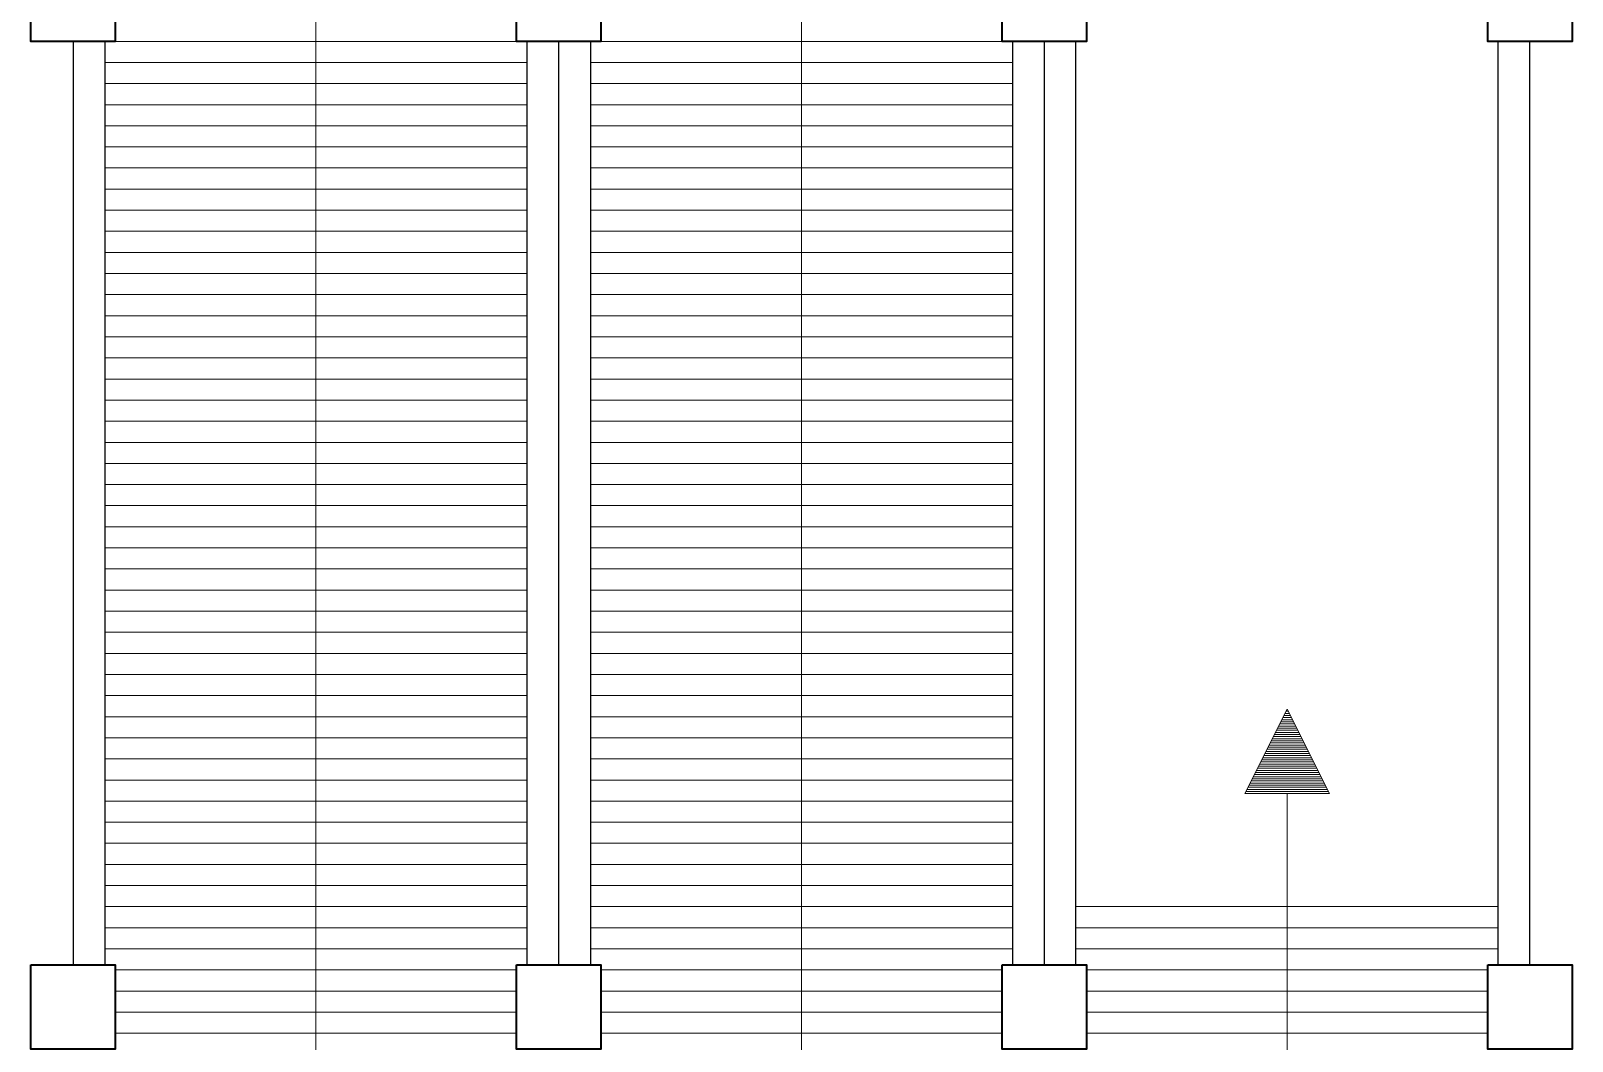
# Model space of a CAD drawing. Header units: millimetres. Extents: x 63005 to 126950, y 36019 to 74749.
# Drawn here: x 63145.21 to 63152.51, y 36889 to 36893.79 of the extents above; entities that cross this region are included whole.
import ezdxf

# ---------------------------------------------------------------- set-up
doc = ezdxf.new("R2010")
doc.units = ezdxf.units.MM
doc.header["$LTSCALE"] = 0.04

msp = doc.modelspace()

# ---------------------------------------------------------------- linework, layer by layer
at = {"color": 8, "lineweight": 9}
for p, q in [((63146.5618, 36885.538), (63146.5618, 36898.438)), ((63148.8618, 36897.538), (63148.8618, 36884.638)), ((63145.5618, 36893.738), (63147.5618, 36893.738)), ((63147.8618, 36893.738), (63149.8618, 36893.738)), ((63145.5618, 36893.638), (63147.5618, 36893.638)), ((63147.8618, 36893.638), (63149.8618, 36893.638)), ((63145.5618, 36893.538), (63147.5618, 36893.538)), ((63147.8618, 36893.538), (63149.8618, 36893.538)), ((63145.5618, 36893.438), (63147.5618, 36893.438)), ((63147.8618, 36893.438), (63149.8618, 36893.438)), ((63145.5618, 36893.338), (63147.5618, 36893.338)), ((63147.8618, 36893.338), (63149.8618, 36893.338)), ((63145.5618, 36893.238), (63147.5618, 36893.238)), ((63147.8618, 36893.238), (63149.8618, 36893.238)), ((63145.5618, 36893.138), (63147.5618, 36893.138)), ((63147.8618, 36893.138), (63149.8618, 36893.138)), ((63145.5618, 36893.038), (63147.5618, 36893.038)), ((63147.8618, 36893.038), (63149.8618, 36893.038)), ((63145.5618, 36892.938), (63147.5618, 36892.938)), ((63147.8618, 36892.938), (63149.8618, 36892.938)), ((63145.5618, 36892.838), (63147.5618, 36892.838)), ((63147.8618, 36892.838), (63149.8618, 36892.838)), ((63145.5618, 36892.738), (63147.5618, 36892.738)), ((63147.8618, 36892.738), (63149.8618, 36892.738)), ((63145.5618, 36892.638), (63147.5618, 36892.638)), ((63147.8618, 36892.638), (63149.8618, 36892.638)), ((63145.5618, 36892.538), (63147.5618, 36892.538)), ((63147.8618, 36892.538), (63149.8618, 36892.538)), ((63145.5618, 36892.438), (63147.5618, 36892.438)), ((63147.8618, 36892.438), (63149.8618, 36892.438)), ((63145.5618, 36892.338), (63147.5618, 36892.338)), ((63147.8618, 36892.338), (63149.8618, 36892.338)), ((63145.5618, 36892.238), (63147.5618, 36892.238)), ((63147.8618, 36892.238), (63149.8618, 36892.238)), ((63145.5618, 36892.138), (63147.5618, 36892.138)), ((63147.8618, 36892.138), (63149.8618, 36892.138)), ((63145.5618, 36892.038), (63147.5618, 36892.038)), ((63147.8618, 36892.038), (63149.8618, 36892.038)), ((63145.5618, 36891.938), (63147.5618, 36891.938)), ((63147.8618, 36891.938), (63149.8618, 36891.938)), ((63145.5618, 36891.838), (63147.5618, 36891.838)), ((63147.8618, 36891.838), (63149.8618, 36891.838)), ((63145.5618, 36891.738), (63147.5618, 36891.738)), ((63147.8618, 36891.738), (63149.8618, 36891.738)), ((63145.5618, 36891.638), (63147.5618, 36891.638)), ((63147.8618, 36891.638), (63149.8618, 36891.638)), ((63145.5618, 36891.538), (63147.5618, 36891.538)), ((63147.8618, 36891.538), (63149.8618, 36891.538)), ((63145.5618, 36891.438), (63147.5618, 36891.438)), ((63147.8618, 36891.438), (63149.8618, 36891.438)), ((63145.5618, 36891.338), (63147.5618, 36891.338)), ((63147.8618, 36891.338), (63149.8618, 36891.338)), ((63145.5618, 36891.238), (63147.5618, 36891.238)), ((63147.8618, 36891.238), (63149.8618, 36891.238)), ((63145.5618, 36891.138), (63147.5618, 36891.138)), ((63147.8618, 36891.138), (63149.8618, 36891.138)), ((63145.5618, 36891.038), (63147.5618, 36891.038)), ((63147.8618, 36891.038), (63149.8618, 36891.038)), ((63145.5618, 36890.938), (63147.5618, 36890.938)), ((63147.8618, 36890.938), (63149.8618, 36890.938)), ((63145.5618, 36890.838), (63147.5618, 36890.838)), ((63147.8618, 36890.838), (63149.8618, 36890.838)), ((63145.5618, 36890.738), (63147.5618, 36890.738)), ((63147.8618, 36890.738), (63149.8618, 36890.738)), ((63145.5618, 36890.638), (63147.5618, 36890.638)), ((63147.8618, 36890.638), (63149.8618, 36890.638)), ((63151.1618, 36890.5738), (63150.9618, 36890.1738)), ((63151.1518, 36890.5538), (63151.1618, 36890.5538)), ((63151.1568, 36890.5638), (63151.1618, 36890.5638)), ((63151.1618, 36890.5738), (63151.3618, 36890.1738)), ((63151.1618, 36890.5638), (63151.1668, 36890.5638)), ((63151.1618, 36890.5538), (63151.1718, 36890.5538)), ((63145.5618, 36890.538), (63147.5618, 36890.538)), ((63147.8618, 36890.538), (63149.8618, 36890.538)), ((63151.1168, 36890.4838), (63151.1618, 36890.4838)), ((63151.1218, 36890.4938), (63151.1618, 36890.4938)), ((63151.1268, 36890.5038), (63151.1618, 36890.5038)), ((63151.1318, 36890.5138), (63151.1618, 36890.5138)), ((63151.1368, 36890.5238), (63151.1618, 36890.5238)), ((63151.1418, 36890.5338), (63151.1618, 36890.5338)), ((63151.1468, 36890.5438), (63151.1618, 36890.5438)), ((63151.1618, 36890.5438), (63151.1768, 36890.5438)), ((63151.1618, 36890.5338), (63151.1818, 36890.5338)), ((63151.1618, 36890.5238), (63151.1868, 36890.5238)), ((63151.1618, 36890.5138), (63151.1918, 36890.5138)), ((63151.1618, 36890.5038), (63151.1968, 36890.5038)), ((63151.1618, 36890.4938), (63151.2018, 36890.4938)), ((63151.1618, 36890.4838), (63151.2068, 36890.4838)), ((63145.5618, 36890.438), (63147.5618, 36890.438)), ((63147.8618, 36890.438), (63149.8618, 36890.438)), ((63151.0818, 36890.4138), (63151.1618, 36890.4138)), ((63151.0868, 36890.4238), (63151.1618, 36890.4238)), ((63151.0918, 36890.4338), (63151.1618, 36890.4338)), ((63151.0968, 36890.4438), (63151.1618, 36890.4438)), ((63151.1018, 36890.4538), (63151.1618, 36890.4538)), ((63151.1068, 36890.4638), (63151.1618, 36890.4638)), ((63151.1118, 36890.4738), (63151.1618, 36890.4738)), ((63151.1618, 36890.4738), (63151.2118, 36890.4738)), ((63151.1618, 36890.4638), (63151.2168, 36890.4638)), ((63151.1618, 36890.4538), (63151.2218, 36890.4538)), ((63151.1618, 36890.4438), (63151.2268, 36890.4438)), ((63151.1618, 36890.4338), (63151.2318, 36890.4338)), ((63151.1618, 36890.4238), (63151.2368, 36890.4238)), ((63151.1618, 36890.4138), (63151.2418, 36890.4138)), ((63145.5618, 36890.338), (63147.5618, 36890.338)), ((63147.8618, 36890.338), (63149.8618, 36890.338)), ((63151.0418, 36890.3338), (63151.1618, 36890.3338)), ((63151.0468, 36890.3438), (63151.1618, 36890.3438)), ((63151.0518, 36890.3538), (63151.1618, 36890.3538)), ((63151.0568, 36890.3638), (63151.1618, 36890.3638)), ((63151.0618, 36890.3738), (63151.1618, 36890.3738)), ((63151.0668, 36890.3838), (63151.1618, 36890.3838)), ((63151.0718, 36890.3938), (63151.1618, 36890.3938)), ((63151.0768, 36890.4038), (63151.1618, 36890.4038)), ((63151.1618, 36890.4038), (63151.2468, 36890.4038)), ((63151.1618, 36890.3938), (63151.2518, 36890.3938)), ((63151.1618, 36890.3838), (63151.2568, 36890.3838)), ((63151.1618, 36890.3738), (63151.2618, 36890.3738)), ((63151.1618, 36890.3638), (63151.2668, 36890.3638)), ((63151.1618, 36890.3538), (63151.2718, 36890.3538)), ((63151.1618, 36890.3438), (63151.2768, 36890.3438)), ((63151.1618, 36890.3338), (63151.2818, 36890.3338)), ((63151.0068, 36890.2638), (63151.1618, 36890.2638)), ((63151.0068, 36890.2638), (63151.1618, 36890.2638)), ((63151.0118, 36890.2738), (63151.1618, 36890.2738)), ((63151.0168, 36890.2838), (63151.1618, 36890.2838)), ((63151.0218, 36890.2938), (63151.1618, 36890.2938)), ((63151.0268, 36890.3038), (63151.1618, 36890.3038)), ((63151.0318, 36890.3138), (63151.1618, 36890.3138)), ((63151.0368, 36890.3238), (63151.1618, 36890.3238)), ((63151.1618, 36890.3238), (63151.2868, 36890.3238)), ((63151.1618, 36890.3138), (63151.2918, 36890.3138)), ((63151.1618, 36890.3038), (63151.2968, 36890.3038)), ((63151.1618, 36890.2938), (63151.3018, 36890.2938)), ((63151.1618, 36890.2838), (63151.3068, 36890.2838)), ((63151.1618, 36890.2738), (63151.3118, 36890.2738)), ((63151.1618, 36890.2638), (63151.3168, 36890.2638)), ((63151.1618, 36890.2638), (63151.3168, 36890.2638)), ((63145.5618, 36890.238), (63147.5618, 36890.238)), ((63147.8618, 36890.238), (63149.8618, 36890.238)), ((63151.1618, 36890.1938), (63150.9718, 36890.1938)), ((63150.9768, 36890.2038), (63151.1618, 36890.2038)), ((63150.9818, 36890.2138), (63151.1618, 36890.2138)), ((63150.9868, 36890.2238), (63151.1618, 36890.2238)), ((63150.9918, 36890.2338), (63151.1618, 36890.2338)), ((63150.9968, 36890.2438), (63151.1618, 36890.2438)), ((63151.0018, 36890.2538), (63151.1618, 36890.2538)), ((63151.1618, 36890.2538), (63151.3218, 36890.2538)), ((63151.1618, 36890.2438), (63151.3268, 36890.2438)), ((63151.1618, 36890.2338), (63151.3318, 36890.2338)), ((63151.1618, 36890.2238), (63151.3368, 36890.2238)), ((63151.1618, 36890.2138), (63151.3418, 36890.2138)), ((63151.1618, 36890.2038), (63151.3468, 36890.2038)), ((63151.1618, 36890.1938), (63151.3518, 36890.1938)), ((63145.5618, 36890.138), (63147.5618, 36890.138)), ((63147.8618, 36890.138), (63149.8618, 36890.138)), ((63151.1618, 36890.1738), (63150.9618, 36890.1738)), ((63151.1618, 36890.1838), (63150.9668, 36890.1838)), ((63151.1618, 36890.1838), (63151.3568, 36890.1838)), ((63151.1618, 36885.538), (63151.1618, 36890.1738)), ((63151.1618, 36890.1738), (63151.3618, 36890.1738)), ((63145.5618, 36890.038), (63147.5618, 36890.038)), ((63147.8618, 36890.038), (63149.8618, 36890.038)), ((63145.5618, 36889.938), (63147.5618, 36889.938)), ((63147.8618, 36889.938), (63149.8618, 36889.938)), ((63145.5618, 36889.838), (63147.5618, 36889.838)), ((63147.8618, 36889.838), (63149.8618, 36889.838)), ((63145.5618, 36889.738), (63147.5618, 36889.738)), ((63147.8618, 36889.738), (63149.8618, 36889.738)), ((63145.5618, 36889.638), (63147.5618, 36889.638)), ((63147.8618, 36889.638), (63149.8618, 36889.638)), ((63150.1618, 36889.638), (63152.1618, 36889.638)), ((63145.5618, 36889.538), (63147.5618, 36889.538)), ((63147.8618, 36889.538), (63149.8618, 36889.538)), ((63150.1618, 36889.538), (63152.1618, 36889.538)), ((63145.5618, 36889.438), (63147.5618, 36889.438)), ((63147.8618, 36889.438), (63149.8618, 36889.438)), ((63150.1618, 36889.438), (63152.1618, 36889.438)), ((63145.6118, 36889.338), (63147.5118, 36889.338)), ((63147.9118, 36889.338), (63149.8118, 36889.338)), ((63150.2118, 36889.338), (63152.1118, 36889.338)), ((63145.6118, 36889.238), (63147.5118, 36889.238)), ((63147.9118, 36889.238), (63149.8118, 36889.238)), ((63150.2118, 36889.238), (63152.1118, 36889.238)), ((63145.6118, 36889.138), (63147.5118, 36889.138)), ((63147.9118, 36889.138), (63149.8118, 36889.138)), ((63150.2118, 36889.138), (63152.1118, 36889.138)), ((63145.6118, 36889.038), (63147.5118, 36889.038)), ((63147.9118, 36889.038), (63149.8118, 36889.038)), ((63150.2118, 36889.038), (63152.1118, 36889.038))]:
    msp.add_line(p, q, dxfattribs=at)
at = {"color": 8, "lineweight": 25}
for p, q in [((63145.4118, 36893.738), (63145.4118, 36889.363)), ((63145.5618, 36893.738), (63145.5618, 36889.363)), ((63147.5618, 36889.363), (63147.5618, 36893.738)), ((63147.7118, 36889.363), (63147.7118, 36893.738)), ((63147.8618, 36893.738), (63147.8618, 36889.363)), ((63149.8618, 36893.738), (63149.8618, 36889.363)), ((63150.0118, 36893.738), (63150.0118, 36889.363)), ((63150.1618, 36889.363), (63150.1618, 36893.738)), ((63152.1618, 36889.363), (63152.1618, 36893.738)), ((63152.3118, 36889.363), (63152.3118, 36893.738)), ((63145.4118, 36891.388), (63145.4118, 36889.363)), ((63150.0118, 36891.388), (63150.0118, 36889.363))]:
    msp.add_line(p, q, dxfattribs=at)
at = {"color": 8, "lineweight": -2}
for p, q in [((63147.7118, 36889.363), (63147.7118, 36891.388)), ((63152.3118, 36889.363), (63152.3118, 36891.388))]:
    msp.add_line(p, q, dxfattribs=at)
at = {"color": 8, "lineweight": 35}
for points in [[(63145.2118, 36894.138), (63145.6118, 36894.138), (63145.6118, 36893.738), (63145.2118, 36893.738)], [(63147.5118, 36894.138), (63147.9118, 36894.138), (63147.9118, 36893.738), (63147.5118, 36893.738)], [(63149.8118, 36894.138), (63150.2118, 36894.138), (63150.2118, 36893.738), (63149.8118, 36893.738)], [(63152.1118, 36894.138), (63152.5118, 36894.138), (63152.5118, 36893.738), (63152.1118, 36893.738)], [(63145.2118, 36889.363), (63145.6118, 36889.363), (63145.6118, 36888.963), (63145.2118, 36888.963)], [(63147.5118, 36889.363), (63147.9118, 36889.363), (63147.9118, 36888.963), (63147.5118, 36888.963)], [(63149.8118, 36889.363), (63150.2118, 36889.363), (63150.2118, 36888.963), (63149.8118, 36888.963)], [(63152.1118, 36889.363), (63152.5118, 36889.363), (63152.5118, 36888.963), (63152.1118, 36888.963)]]:
    msp.add_lwpolyline(points, close=True, dxfattribs=at)

doc.saveas('drawing.dxf')
